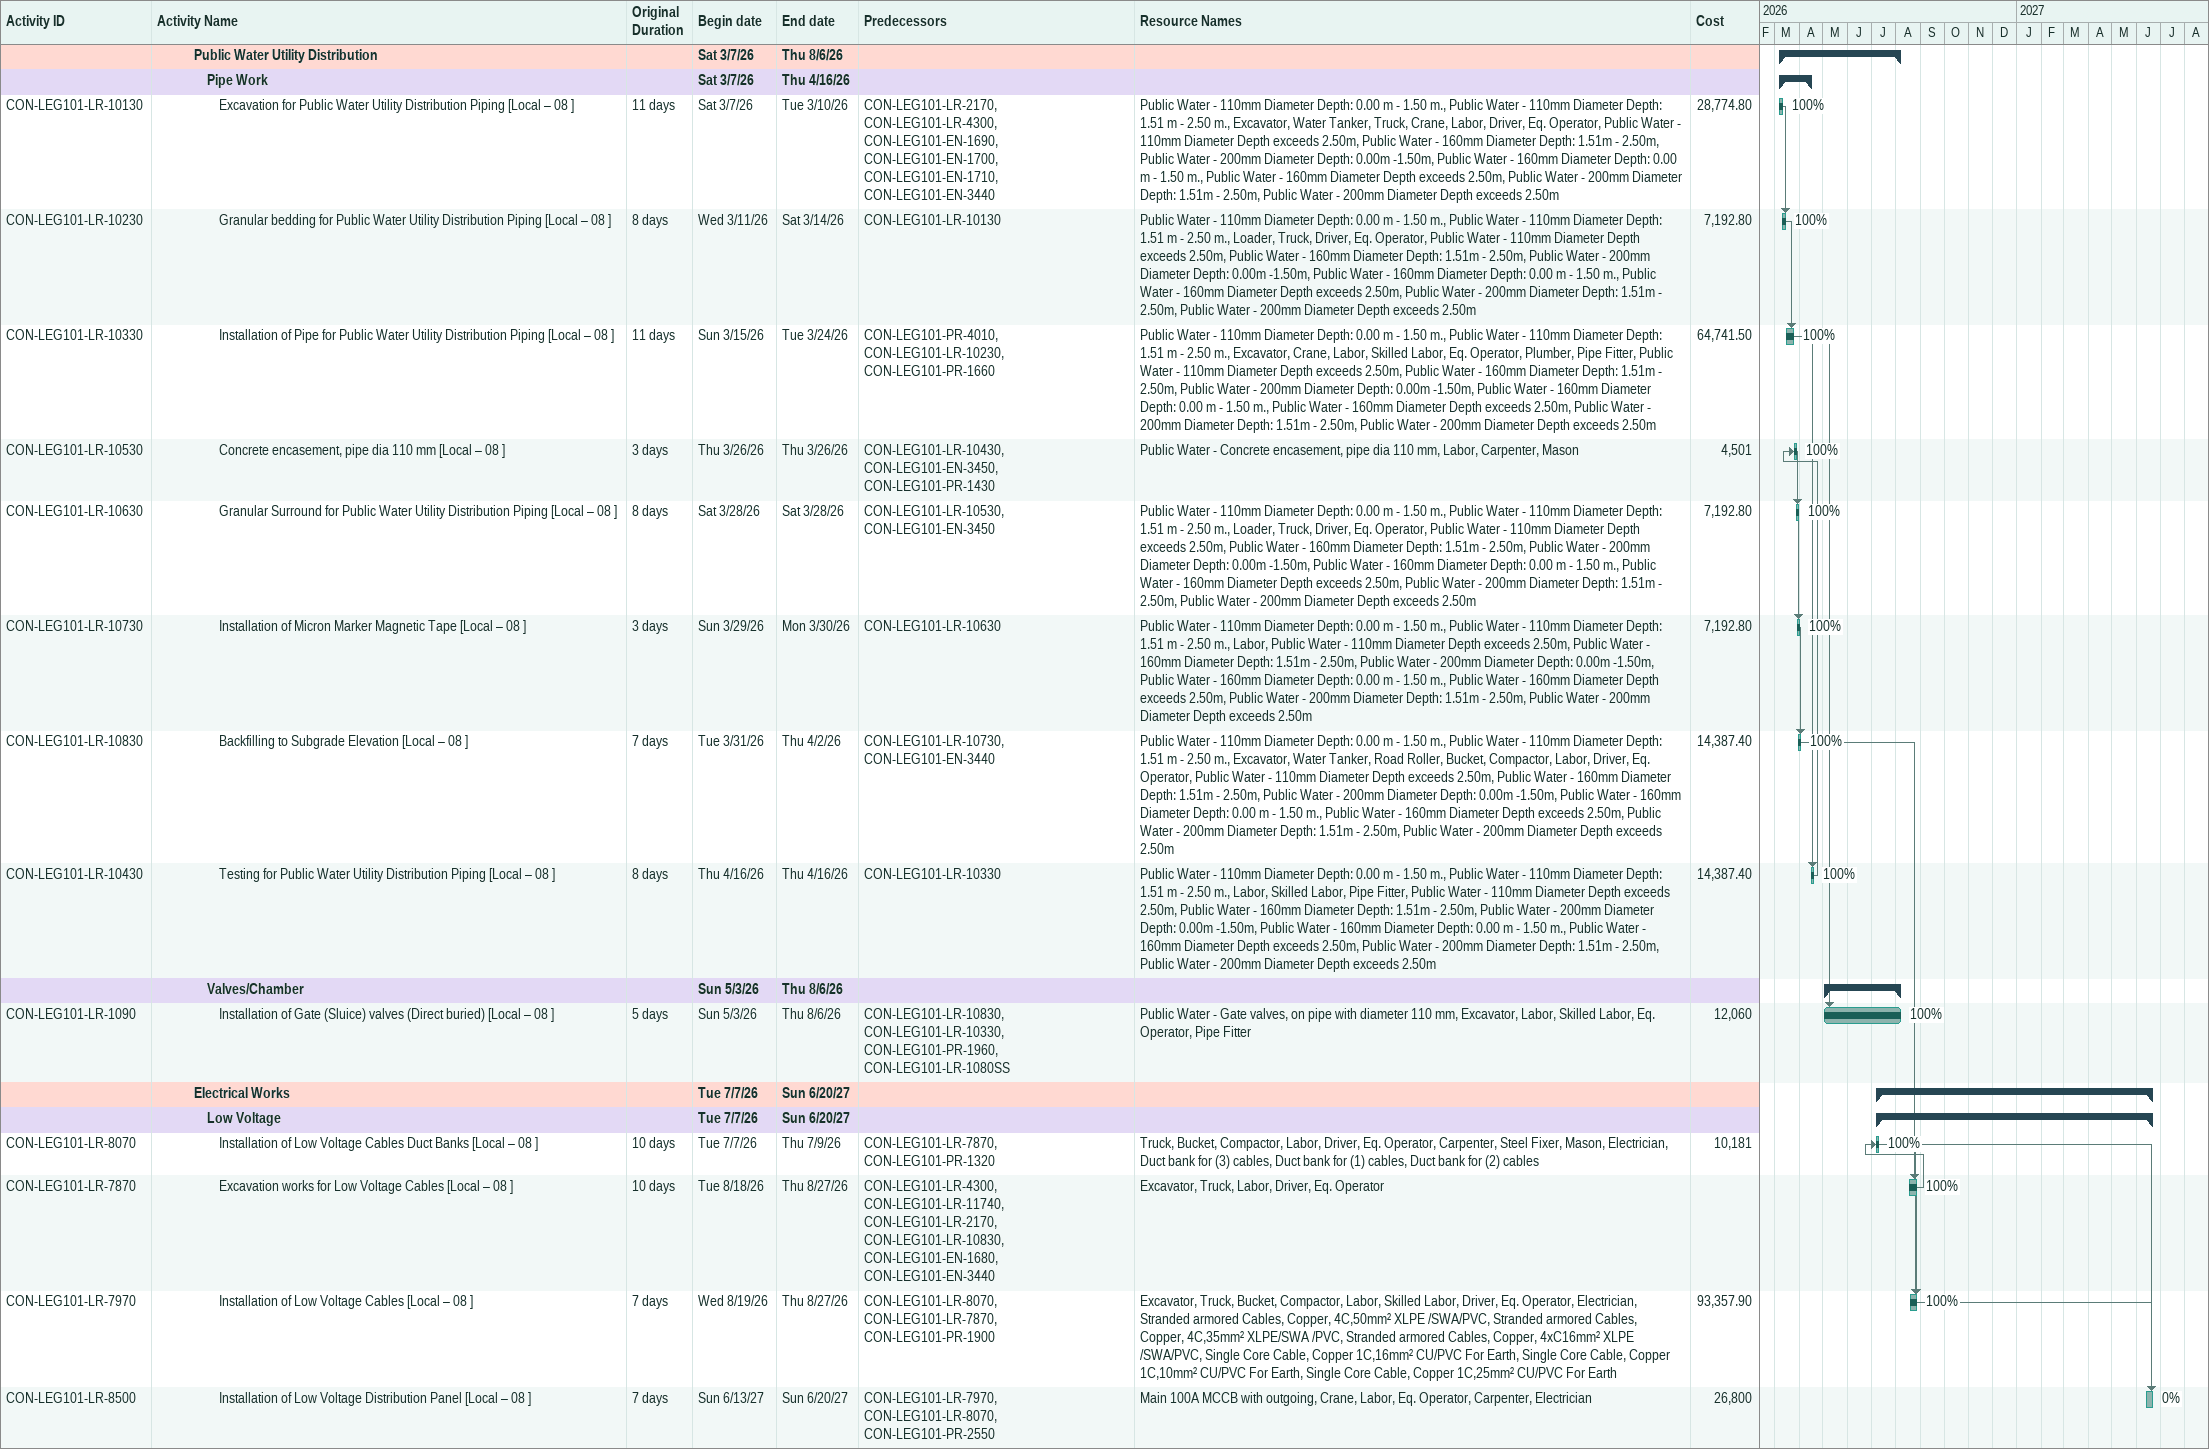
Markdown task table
| ID | Level | Task | Original duration | Start | Finish | Predecessors | Resources | % complete | Cost |
|---|---|---|---|---|---|---|---|---|---|
|  | 4 | **Public Water Utility Distribution** |  | 2026-03-07 | 2026-08-06 |  |  |  |  |
|  | 5 | **Pipe Work** |  | 2026-03-07 | 2026-04-16 |  |  |  |  |
| CON-LEG101-LR-10130 | 6 | Excavation for Public Water Utility Distribution Piping [Local – 08 ] | 11d | 2026-03-07 | 2026-03-10 | CON-LEG101-LR-2170, CON-LEG101-LR-4300, CON-LEG101-EN-1690, CON-LEG101-EN-1700, CON-LEG101-EN-1710, CON-LEG101-EN-3440 | Public Water - 110mm Diameter Depth: 0.00 m - 1.50 m., Public Water - 110mm Diameter Depth: 1.51 m - 2.50 m., Excavator, Water Tanker, Truck, Crane, Labor, Driver, Eq. Operator, Public Water - 110mm Diameter Depth exceeds 2.50m, Public Water - 160mm Diameter Depth: 1.51m - 2.50m, Public Water - 200mm Diameter Depth: 0.00m -1.50m, Public Water - 160mm Diameter Depth: 0.00 m - 1.50 m., Public Water - 160mm Diameter Depth exceeds 2.50m, Public Water - 200mm Diameter Depth: 1.51m - 2.50m, Public Water - 200mm Diameter Depth exceeds 2.50m | 100 | 28774.80 |
| CON-LEG101-LR-10230 | 6 | Granular bedding for Public Water Utility Distribution Piping [Local – 08 ] | 8d | 2026-03-11 | 2026-03-14 | CON-LEG101-LR-10130 | Public Water - 110mm Diameter Depth: 0.00 m - 1.50 m., Public Water - 110mm Diameter Depth: 1.51 m - 2.50 m., Loader, Truck, Driver, Eq. Operator, Public Water - 110mm Diameter Depth exceeds 2.50m, Public Water - 160mm Diameter Depth: 1.51m - 2.50m, Public Water - 200mm Diameter Depth: 0.00m -1.50m, Public Water - 160mm Diameter Depth: 0.00 m - 1.50 m., Public Water - 160mm Diameter Depth exceeds 2.50m, Public Water - 200mm Diameter Depth: 1.51m - 2.50m, Public Water - 200mm Diameter Depth exceeds 2.50m | 100 | 7192.80 |
| CON-LEG101-LR-10330 | 6 | Installation of Pipe for Public Water Utility Distribution Piping [Local – 08 ] | 11d | 2026-03-15 | 2026-03-24 | CON-LEG101-PR-4010, CON-LEG101-LR-10230, CON-LEG101-PR-1660 | Public Water - 110mm Diameter Depth: 0.00 m - 1.50 m., Public Water - 110mm Diameter Depth: 1.51 m - 2.50 m., Excavator, Crane, Labor, Skilled Labor, Eq. Operator, Plumber, Pipe Fitter, Public Water - 110mm Diameter Depth exceeds 2.50m, Public Water - 160mm Diameter Depth: 1.51m - 2.50m, Public Water - 200mm Diameter Depth: 0.00m -1.50m, Public Water - 160mm Diameter Depth: 0.00 m - 1.50 m., Public Water - 160mm Diameter Depth exceeds 2.50m, Public Water - 200mm Diameter Depth: 1.51m - 2.50m, Public Water - 200mm Diameter Depth exceeds 2.50m | 100 | 64741.50 |
| CON-LEG101-LR-10530 | 6 | Concrete encasement, pipe dia 110 mm [Local – 08 ] | 3d | 2026-03-26 | 2026-03-26 | CON-LEG101-LR-10430, CON-LEG101-EN-3450, CON-LEG101-PR-1430 | Public Water - Concrete encasement, pipe dia 110 mm, Labor, Carpenter, Mason | 100 | 4501 |
| CON-LEG101-LR-10630 | 6 | Granular Surround for Public Water Utility Distribution Piping [Local – 08 ] | 8d | 2026-03-28 | 2026-03-28 | CON-LEG101-LR-10530, CON-LEG101-EN-3450 | Public Water - 110mm Diameter Depth: 0.00 m - 1.50 m., Public Water - 110mm Diameter Depth: 1.51 m - 2.50 m., Loader, Truck, Driver, Eq. Operator, Public Water - 110mm Diameter Depth exceeds 2.50m, Public Water - 160mm Diameter Depth: 1.51m - 2.50m, Public Water - 200mm Diameter Depth: 0.00m -1.50m, Public Water - 160mm Diameter Depth: 0.00 m - 1.50 m., Public Water - 160mm Diameter Depth exceeds 2.50m, Public Water - 200mm Diameter Depth: 1.51m - 2.50m, Public Water - 200mm Diameter Depth exceeds 2.50m | 100 | 7192.80 |
| CON-LEG101-LR-10730 | 6 | Installation of Micron Marker Magnetic Tape [Local – 08 ] | 3d | 2026-03-29 | 2026-03-30 | CON-LEG101-LR-10630 | Public Water - 110mm Diameter Depth: 0.00 m - 1.50 m., Public Water - 110mm Diameter Depth: 1.51 m - 2.50 m., Labor, Public Water - 110mm Diameter Depth exceeds 2.50m, Public Water - 160mm Diameter Depth: 1.51m - 2.50m, Public Water - 200mm Diameter Depth: 0.00m -1.50m, Public Water - 160mm Diameter Depth: 0.00 m - 1.50 m., Public Water - 160mm Diameter Depth exceeds 2.50m, Public Water - 200mm Diameter Depth: 1.51m - 2.50m, Public Water - 200mm Diameter Depth exceeds 2.50m | 100 | 7192.80 |
| CON-LEG101-LR-10830 | 6 | Backfilling to Subgrade Elevation [Local – 08 ] | 7d | 2026-03-31 | 2026-04-02 | CON-LEG101-LR-10730, CON-LEG101-EN-3440 | Public Water - 110mm Diameter Depth: 0.00 m - 1.50 m., Public Water - 110mm Diameter Depth: 1.51 m - 2.50 m., Excavator, Water Tanker, Road Roller, Bucket, Compactor, Labor, Driver, Eq. Operator, Public Water - 110mm Diameter Depth exceeds 2.50m, Public Water - 160mm Diameter Depth: 1.51m - 2.50m, Public Water - 200mm Diameter Depth: 0.00m -1.50m, Public Water - 160mm Diameter Depth: 0.00 m - 1.50 m., Public Water - 160mm Diameter Depth exceeds 2.50m, Public Water - 200mm Diameter Depth: 1.51m - 2.50m, Public Water - 200mm Diameter Depth exceeds 2.50m | 100 | 14387.40 |
| CON-LEG101-LR-10430 | 6 | Testing for Public Water Utility Distribution Piping [Local – 08 ] | 8d | 2026-04-16 | 2026-04-16 | CON-LEG101-LR-10330 | Public Water - 110mm Diameter Depth: 0.00 m - 1.50 m., Public Water - 110mm Diameter Depth: 1.51 m - 2.50 m., Labor, Skilled Labor, Pipe Fitter, Public Water - 110mm Diameter Depth exceeds 2.50m, Public Water - 160mm Diameter Depth: 1.51m - 2.50m, Public Water - 200mm Diameter Depth: 0.00m -1.50m, Public Water - 160mm Diameter Depth: 0.00 m - 1.50 m., Public Water - 160mm Diameter Depth exceeds 2.50m, Public Water - 200mm Diameter Depth: 1.51m - 2.50m, Public Water - 200mm Diameter Depth exceeds 2.50m | 100 | 14387.40 |
|  | 5 | **Valves/Chamber** |  | 2026-05-03 | 2026-08-06 |  |  |  |  |
| CON-LEG101-LR-1090 | 6 | Installation of Gate (Sluice) valves (Direct buried) [Local – 08 ] | 5d | 2026-05-03 | 2026-08-06 | CON-LEG101-LR-10830, CON-LEG101-LR-10330, CON-LEG101-PR-1960, CON-LEG101-LR-1080SS | Public Water - Gate valves, on pipe with diameter 110 mm, Excavator, Labor, Skilled Labor, Eq. Operator, Pipe Fitter | 100 | 12060 |
|  | 4 | **Electrical Works** |  | 2026-07-07 | 2027-06-20 |  |  |  |  |
|  | 5 | **Low Voltage** |  | 2026-07-07 | 2027-06-20 |  |  |  |  |
| CON-LEG101-LR-8070 | 6 | Installation of Low Voltage Cables Duct Banks [Local – 08 ] | 10d | 2026-07-07 | 2026-07-09 | CON-LEG101-LR-7870, CON-LEG101-PR-1320 | Truck, Bucket, Compactor, Labor, Driver, Eq. Operator, Carpenter, Steel Fixer, Mason, Electrician, Duct bank for (3) cables, Duct bank for (1) cables, Duct bank for (2) cables | 100 | 10181 |
| CON-LEG101-LR-7870 | 6 | Excavation works for Low Voltage Cables [Local – 08 ] | 10d | 2026-08-18 | 2026-08-27 | CON-LEG101-LR-4300, CON-LEG101-LR-11740, CON-LEG101-LR-2170, CON-LEG101-LR-10830, CON-LEG101-EN-1680, CON-LEG101-EN-3440 | Excavator, Truck, Labor, Driver, Eq. Operator | 100 |  |
| CON-LEG101-LR-7970 | 6 | Installation of Low Voltage Cables [Local – 08 ] | 7d | 2026-08-19 | 2026-08-27 | CON-LEG101-LR-8070, CON-LEG101-LR-7870, CON-LEG101-PR-1900 | Excavator, Truck, Bucket, Compactor, Labor, Skilled Labor, Driver, Eq. Operator, Electrician, Stranded armored Cables, Copper, 4C,50mm² XLPE /SWA/PVC, Stranded armored Cables, Copper, 4C,35mm² XLPE/SWA /PVC, Stranded armored Cables, Copper, 4xC16mm² XLPE /SWA/PVC, Single Core Cable, Copper 1C,16mm² CU/PVC For Earth, Single Core Cable, Copper 1C,10mm² CU/PVC For Earth, Single Core Cable, Copper 1C,25mm² CU/PVC For Earth | 100 | 93357.90 |
| CON-LEG101-LR-8500 | 6 | Installation of Low Voltage Distribution Panel [Local – 08 ] | 7d | 2027-06-13 | 2027-06-20 | CON-LEG101-LR-7970, CON-LEG101-LR-8070, CON-LEG101-PR-2550 | Main 100A MCCB with outgoing, Crane, Labor, Eq. Operator, Carpenter, Electrician | 0 | 26800 |
